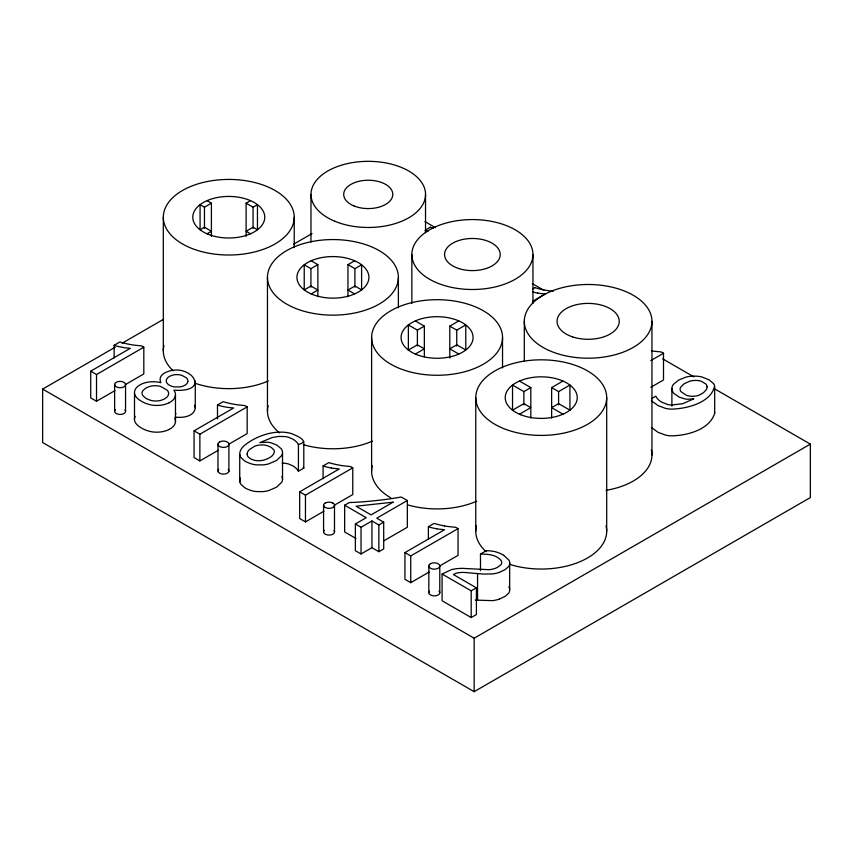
<?xml version="1.0" encoding="UTF-8"?>
<svg xmlns="http://www.w3.org/2000/svg" width="853" height="853" viewBox="0 0 853 853"><rect width="100%" height="100%" fill="white"/><g stroke="black" fill="none" stroke-linecap="round" stroke-linejoin="round"><path stroke-width="1.28" d="M240.162 477.893L239.842 481.881M207.012 233.786L211.405 231.248L204.464 227.239L200.071 229.777L200.071 204.667L204.464 207.204L211.405 203.195L211.405 236.27M246.122 236.27L246.122 203.195L250.515 200.658M246.122 203.195L253.074 207.204L257.457 204.667L257.457 229.724L253.074 227.239L246.122 231.248L250.515 233.786M114.142 358.015L114.142 345.294L119.878 341.978A56.117 32.403 0 0 0 130.2 344.473A82.496 47.629 0 0 0 133.313 345.038L141.609 345.934L143.816 347.203L143.816 373.934L125.359 384.596M714.59 388.829L810.35 444.114L810.35 497.566L474.161 691.666L42.65 442.536L42.65 389.085L115.187 347.214M122.096 343.226L163.541 319.289M293.645 244.182L312.07 233.541M114.974 390.589L96.517 401.241L90.717 397.903L90.717 371.172L130.317 348.312L124.378 347.715A58.004 33.491 0 0 1 122.587 347.406M90.717 371.172L96.517 374.52L143.816 347.203M311.174 293.922L317.87 290.052L310.929 286.043L304.222 289.913L304.222 264.793L310.929 268.663L317.87 264.654L317.87 296.663M347.96 296.663L347.96 264.654L354.667 260.783M347.96 264.654L354.912 268.663L361.608 264.793L361.608 289.849L354.912 286.043L347.96 290.052L354.667 293.922M425.732 229.873L430.317 227.218M218.325 450.256L199.869 460.919L194.068 457.571L194.068 430.84L233.658 407.979L227.73 407.382A58.004 33.491 0 0 1 225.938 407.073A39.995 23.084 0 0 1 217.462 404.994M194.068 430.84L199.869 434.188L247.167 406.881L247.167 433.601L228.711 444.264M408.374 350.071L408.374 324.929L417.394 330.132L424.346 326.123L424.346 356.778M408.374 350.039L417.394 344.836L424.346 348.845L415.326 354.048M449.798 358.1L449.798 326.123L458.818 320.92M449.798 326.123L456.75 330.132L465.77 324.929L465.77 349.986L456.75 344.836L449.798 348.845L458.818 354.048M532.645 288.943L534.948 287.621M532.933 301.141L545.376 293.954L539.437 293.357A58.004 33.491 0 0 1 537.646 293.048M303.796 441.396L303.796 468.126L298.422 471.229L298.422 444.509C311.057 441.289 295.543 435.361 291.651 433.644A21.847 12.614 0 0 0 286.491 432.492C275.54 431.053 264.355 433.804 254.631 438.826A74.52 43.023 0 0 0 250.334 441.236C245.675 444.264 239.437 448.198 239.725 454.521L239.725 481.241M323.095 478.65L323.095 465.93L328.831 462.614A56.117 32.403 0 0 0 339.153 465.109A82.496 47.629 0 0 0 342.256 465.674L350.562 466.57L352.769 467.849L352.769 494.569L334.312 505.232M323.927 511.224L305.459 521.887L299.67 518.539L299.67 491.808L339.259 468.947L333.32 468.35A58.004 33.491 0 0 1 331.54 468.041M299.67 491.808L305.459 495.156L352.769 467.849M519.477 414.185L530.811 407.638L523.87 403.629L512.536 410.176L512.536 385.055L523.87 391.602L530.811 387.593L530.811 418.023M356.01 538.51L344.644 531.941L344.644 505.211L349.218 502.577A208.622 120.454 0 0 0 370.458 501.148L377.527 500.455M551.635 418.023L551.635 387.593L562.969 381.046M551.635 387.593L558.587 391.602L569.921 385.055L569.921 410.112M383.562 540.973L407.339 527.25L407.339 500.519L376.77 518.176L383.701 522.175L383.701 548.895L378.86 551.699L371.929 547.69L361.043 553.97L355.37 550.697L355.37 523.966L366.246 517.686L344.644 505.211M355.37 523.966L361.043 527.25L371.929 520.97L378.86 524.968L383.701 522.175M650.818 360.584L663.506 353.259L663.506 379.98L650.818 387.305M428.377 539.437L428.377 526.706L434.113 523.401A56.117 32.403 0 0 0 444.434 525.896M651.425 398.703L655.797 396.176A23.234 13.413 0 0 0 661.821 402.221L667.675 404.514A14.704 8.487 0 0 0 671.375 405.058L682.709 403.704L693.713 398.884M429.198 572L410.741 582.663L404.94 579.315L404.94 552.595L444.541 529.734L438.602 529.127A58.004 33.491 0 0 1 436.811 528.828M404.94 552.595L410.741 555.932L458.05 528.625L458.05 555.356L439.583 566.008M458.594 572.608A12.251 7.069 0 0 0 453.455 574.591L476.4 587.834L476.4 614.565L471.197 617.561L442.089 600.757L442.089 574.037L451.301 569.676A24.076 13.904 0 0 1 461.974 568.418M480.484 570.582L480.484 554.034L486.167 550.761A22.711 13.104 0 0 1 494.943 551.635A24.876 14.362 0 0 1 503.622 555.335M442.089 574.037L471.197 590.841L476.4 587.834M42.65 389.085L474.161 638.215L810.35 444.114M169.171 402.691L170.173 402.147A17.732 10.236 0 0 0 174.694 397.743L175.025 396.944A20.824 12.027 0 0 0 175.366 395.707A18.809 10.854 0 0 0 173.905 390.194C213.826 392.956 188.886 360.062 164.469 373.07A14.725 8.509 0 0 0 160.46 377.421A19.608 11.313 0 0 0 160.918 382.688A18.659 10.78 0 0 0 151.344 381.803A20.92 12.081 0 0 0 149.2 381.995L148.497 382.091A17.764 10.257 0 0 0 140.127 384.799L139.668 385.087A18.659 10.769 0 0 0 135.169 395.525A23.617 13.637 0 0 0 141.001 401.006A25.057 14.469 0 0 0 151.631 405.036A18.467 10.662 0 0 0 169.203 402.701M169.171 429.411L170.173 428.867A17.732 10.236 0 0 0 174.694 424.463L175.025 423.674A20.824 12.027 0 0 0 175.366 422.438A18.809 10.854 0 0 0 174.833 418.45M499.069 572.48L505.115 569.655L508.612 566.541A15.034 8.679 0 0 0 509.657 564.132L509.699 562.607A17.614 10.172 0 0 0 508.846 560.058L503.728 555.292M499.069 599.211L505.115 596.375L508.612 593.272A15.034 8.679 0 0 0 509.657 590.862L509.699 562.607M693.596 398.82L688.232 399.247A13.637 7.88 0 0 1 685.162 398.969L679.372 397.199L674.03 393.564A17.327 10.001 0 0 1 672.185 390.557L671.951 389.48A19.736 11.388 0 0 1 671.951 387.806A18.606 10.737 0 0 1 673.252 384.564L678.476 380.15L685.727 377.175A20.44 11.803 0 0 1 691.74 376.194A21.432 12.368 0 0 1 694.918 376.109L696.997 376.205A19.011 10.982 0 0 1 701.944 376.983L709.078 379.841L713.503 383.594A16.676 9.628 0 0 1 714.579 385.982C711.199 403.064 685.823 409.056 670.639 409.12A21.602 12.464 0 0 1 665.34 408.31L658.111 405.633L651.415 400.771M458.626 572.672L461.889 572.416A24.662 14.234 0 0 1 464.554 572.459L483.214 574.058L492.458 573.909A20.824 12.027 0 0 0 499.069 572.48M480.484 554.034C487.649 554.119 496.371 554.535 501.18 560.624A10.545 6.088 0 0 1 501.703 562.553A9.639 5.566 0 0 1 500.924 564.718L497.246 567.48A15.983 9.223 0 0 1 489.014 569.697L461.974 568.343M282.087 463.062L285.051 463.286A14.853 8.573 0 0 1 288.677 464.053L292.718 465.802A23.415 13.52 0 0 1 298.411 471.229M175.473 413.726L176.017 413.758M475.206 600.085L492.458 600.64A20.824 12.027 0 0 0 499.069 599.201M553.202 291.321L548.372 290.681A82.496 47.629 0 0 1 545.248 290.148A56.117 32.403 0 0 1 534.916 287.653M175.068 417.096C182.286 418.045 194.292 416.85 195.273 407.809L195.273 381.088M663.506 353.259L661.299 351.98L652.993 351.084A82.496 47.629 0 0 1 651.468 350.828M424.997 221.631L435.382 227.634M532.293 283.58L543.83 290.244M662.664 358.857L693.82 376.834M207.012 200.658L211.405 203.195M311.174 260.783L317.87 264.654M415.326 320.92L424.346 326.123M519.477 381.046L530.811 387.593M569.921 410.176L558.587 403.629L551.635 407.638L562.969 414.185M247.167 406.881L244.96 405.601L236.665 404.706A82.496 47.629 0 0 1 233.541 404.173A56.117 32.403 0 0 1 223.198 401.688L217.494 404.962L217.494 418.962M458.05 528.625L455.833 527.346L447.537 526.45A82.496 47.629 0 0 1 444.413 525.917M407.339 500.519L401.273 497.022A199.495 115.176 0 0 1 377.516 500.412M651.415 427.492L658.111 432.354L665.34 435.03A21.602 12.464 0 0 0 670.639 435.851C686.526 435.787 709.483 430.029 714.686 413.332L714.686 386.601M303.124 467.209L303.796 468.126M194.431 405.207L195.273 407.809M239.725 454.521L239.842 455.161M714.686 413.332L714.579 412.703A16.676 9.628 0 0 0 714.409 412.095M671.897 388.36L671.897 406.177M651.959 321.346A63.826 36.85 0 0 1 556.22 353.259A63.826 36.85 0 0 1 556.22 289.434A63.826 36.85 0 0 1 651.959 321.346L651.959 454.98M606.686 397.615A65.468 37.799 0 0 1 508.495 430.349A65.468 37.799 0 0 1 508.495 364.881A65.468 37.799 0 0 1 606.686 397.615L606.686 531.248M558.587 391.602L558.587 404.834M532.954 254.535A60.552 34.962 0 0 1 442.131 284.817A60.552 34.962 0 0 1 442.131 224.254A60.552 34.962 0 0 1 532.954 254.535L532.954 303.487M524.307 321.346L524.307 361.043M523.87 391.602L523.87 404.834M502.534 337.489A65.468 37.799 0 0 1 404.343 370.213A65.468 37.799 0 0 1 404.343 304.756A65.468 37.799 0 0 1 502.534 337.489L502.534 367.92M477.563 573.6L477.563 600.331M475.761 397.615L475.761 531.248M474.161 638.215L474.161 691.666M471.197 590.841L471.197 617.561M456.75 330.132L456.75 346.009M439.775 566.019L439.775 592.75M428.846 565.923L428.846 592.654M425.53 194.399L425.53 232.773M417.394 330.132L417.394 346.009M411.85 254.535L411.85 303.487M410.741 555.932L410.741 582.663M398.383 277.353A65.468 37.799 0 0 1 300.192 310.087A65.468 37.799 0 0 1 300.192 244.619A65.468 37.799 0 0 1 398.383 277.353L398.383 307.784M378.86 524.968L378.86 551.699M371.929 520.97L371.929 547.69M371.609 337.489L371.609 471.112M361.043 527.25L361.043 553.97M354.912 268.663L354.912 287.194M334.493 505.243L334.493 531.963M323.575 505.147L323.575 531.867M310.972 194.399L310.972 242.028M310.929 268.663L310.929 287.194M305.459 495.156L305.459 521.887M294.232 217.216A65.468 37.799 0 0 1 196.03 249.95A65.468 37.799 0 0 1 196.03 184.493A65.468 37.799 0 0 1 294.232 217.216L294.232 247.647M282.524 452.89L282.524 479.621M267.458 277.353L267.458 410.986M253.074 207.204L253.074 228.369M228.892 444.274L228.892 470.995M217.973 444.178L217.973 470.909M204.464 207.204L204.464 228.369M199.869 434.188L199.869 460.919M175.473 394.896L175.473 421.627M163.307 217.216L163.307 350.85M134.507 392.913L134.507 419.633M125.551 384.607L125.551 411.327M114.622 384.511L114.622 411.231M96.517 374.52L96.517 401.241M268.332 380.96A65.468 37.799 0 0 1 194.836 383.168M173.116 370.746A65.468 37.799 0 0 1 163.968 345.476M372.484 441.097A65.468 37.799 0 0 1 303.423 444.722M279.592 432.908A65.468 37.799 0 0 1 268.119 405.601M476.635 501.223A65.468 37.799 0 0 1 407.574 504.859M390.781 497.843A65.468 37.799 0 0 1 372.271 465.738M606.025 525.864A65.468 37.799 0 0 1 578.377 562.362A65.468 37.799 0 0 1 509.454 564.291M486.157 551.678A65.468 37.799 0 0 1 476.422 525.864M651.308 449.734A63.826 36.85 0 0 1 606.11 490.336M135.126 416.339A18.659 10.769 0 0 0 135.169 422.256A23.617 13.637 0 0 0 141.001 427.737A25.057 14.469 0 0 0 151.631 431.767A18.467 10.662 0 0 0 169.203 429.432M115.443 409.696A5.449 3.145 0 0 0 114.675 411.445A5.214 3.017 0 0 0 115.848 413.225L116.04 413.342A6.899 3.977 0 0 0 116.669 413.694A5.363 3.092 0 0 0 120.166 414.451A5.449 3.145 0 0 0 125.572 411.167A5.321 3.071 0 0 0 124.911 409.845M114.675 384.714A5.449 3.145 0 0 1 116.253 382.368A6.323 3.647 0 0 1 116.616 382.112A5.374 3.103 0 0 1 123.482 382.123A6.675 3.849 0 0 1 124.282 382.602A5.321 3.071 0 0 1 125.562 384.447A5.449 3.145 0 0 1 120.166 387.731A5.363 3.092 0 0 1 116.669 386.963A6.899 3.977 0 0 1 116.04 386.612L115.848 386.494A5.214 3.017 0 0 1 114.611 384.671M122.608 347.374A39.995 23.084 0 0 1 114.11 345.326M218.72 469.321A5.438 3.145 0 0 0 217.963 471.059A5.214 3.017 0 0 0 219.2 472.893L219.392 473.01A6.899 3.977 0 0 0 220.021 473.362A5.363 3.092 0 0 0 223.518 474.119A5.449 3.145 0 0 0 228.924 470.835M228.124 469.385A5.321 3.071 0 0 1 228.913 470.835M228.924 444.114A5.449 3.145 0 0 1 223.518 447.399A5.363 3.092 0 0 1 220.021 446.631A6.899 3.977 0 0 1 219.392 446.29L219.2 446.162A5.214 3.017 0 0 1 217.963 444.338M218.027 444.381A5.449 3.145 0 0 1 219.605 442.035M219.562 442.003A6.323 3.647 0 0 1 219.967 441.79A5.374 3.103 0 0 1 226.834 441.79A6.675 3.849 0 0 1 227.634 442.27A5.321 3.071 0 0 1 228.913 444.114M298.411 444.509A23.415 13.52 0 0 0 292.739 439.06L288.677 437.333A14.853 8.573 0 0 0 285.051 436.555L278.931 436.416L272.256 437.504L259.845 442.622L266.882 442.217A14.352 8.285 0 0 1 271.094 442.814L276.841 445.095L281.266 448.774A16.207 9.351 0 0 1 282.503 451.823L282.535 452.357A17.924 10.343 0 0 1 281.714 455.545L276.5 460.492L268.492 463.936A20.419 11.782 0 0 1 262.521 464.917L256.305 464.832A18.713 10.801 0 0 1 251.518 463.947L247.135 462.294A25.281 14.597 0 0 1 244.651 460.919L240.962 457.592A17.263 9.969 0 0 1 239.842 455.161M239.842 481.881A17.263 9.969 0 0 0 240.962 484.323L244.651 487.639A25.281 14.597 0 0 0 247.135 489.025L251.518 490.667A18.713 10.801 0 0 0 256.305 491.563L262.521 491.648A20.419 11.782 0 0 0 268.492 490.656L276.5 487.223L281.714 482.265A17.924 10.343 0 0 0 282.535 479.077L282.503 478.544A16.207 9.351 0 0 0 281.874 476.486M331.55 468.009A39.995 23.084 0 0 1 323.063 465.962M324.396 530.331A5.449 3.145 0 0 0 323.628 532.08A5.214 3.017 0 0 0 324.79 533.861L324.982 533.978A6.899 3.977 0 0 0 325.622 534.33A5.363 3.092 0 0 0 329.119 535.087A5.449 3.145 0 0 0 334.525 531.803A5.321 3.071 0 0 0 333.981 530.619M323.628 505.349A5.449 3.145 0 0 1 325.206 503.003A6.323 3.647 0 0 1 325.569 502.758M323.564 505.307A5.214 3.017 0 0 0 324.79 507.13L324.982 507.247A6.899 3.977 0 0 0 325.622 507.599A5.363 3.092 0 0 0 329.119 508.356A5.449 3.145 0 0 0 334.525 505.083A5.321 3.071 0 0 0 333.235 503.238A6.675 3.849 0 0 0 332.414 502.769M325.729 502.875A5.363 3.092 0 0 1 332.595 502.897M436.832 528.785A39.995 23.084 0 0 1 428.345 526.738M429.475 591.204A5.438 3.145 0 0 0 428.835 592.814A5.214 3.017 0 0 0 430.072 594.637L430.264 594.754A6.899 3.977 0 0 0 430.893 595.106A5.363 3.092 0 0 0 434.39 595.863A5.449 3.145 0 0 0 439.796 592.59A5.321 3.071 0 0 0 438.996 591.129M430.413 563.737A5.438 3.145 0 0 0 428.835 566.083A5.214 3.017 0 0 0 430.072 567.917L430.264 568.034A6.899 3.977 0 0 0 430.893 568.386A5.363 3.092 0 0 0 434.39 569.143A5.449 3.145 0 0 0 439.796 565.859A5.321 3.071 0 0 0 438.506 564.014A6.675 3.849 0 0 0 437.696 563.545A5.374 3.103 0 0 0 430.818 563.513M430.434 563.748A6.323 3.647 0 0 1 430.85 563.534M508.846 586.789A17.614 10.172 0 0 1 509.699 589.327M537.667 293.016A39.995 23.084 0 0 1 532.528 291.939M433.42 228.146A56.117 32.403 0 0 1 430.296 227.25M427.907 231.536A39.995 23.084 0 0 1 424.997 230.705M707.084 386.814L706.956 388.019A15.994 9.234 0 0 1 706.039 390.045L703.394 392.743L699.289 395.11A11.398 6.579 0 0 1 695.024 396.144L693.852 396.24A13.403 7.741 0 0 1 692.007 396.272L690.813 396.208A11.398 6.579 0 0 1 686.409 395.291L680.929 391.612A10.705 6.184 0 0 1 680.118 389.522L680.14 388.787A12.251 7.069 0 0 1 680.577 387.326L684.042 383.818L689.672 381.227A13.776 7.954 0 0 1 695.355 380.427L697.861 380.534A10.62 6.131 0 0 1 701.241 381.259L705.772 383.925A10.407 6.003 0 0 1 706.881 385.673L707.084 386.814M247.146 453.913L247.338 455.438A10.311 5.96 0 0 0 248.436 457.176L250.004 458.424A13.925 8.04 0 0 0 251.464 459.234L253.554 460.034A10.524 6.078 0 0 0 256.998 460.663L258.864 460.705A13.36 7.72 0 0 0 263.908 460.034C267.991 458.711 273.397 456.643 274.357 451.941A10.023 5.779 0 0 0 273.802 449.894L271.542 447.665A16.879 9.746 0 0 0 270.07 446.78L266.893 445.533A11.046 6.376 0 0 0 263.374 444.957L259.611 445.042A12.688 7.325 0 0 0 254.599 446.247L249.385 449.616A16.847 9.724 0 0 0 247.263 453.103L247.146 453.913M168.542 394.225L168.468 394.587A11.974 6.909 0 0 1 166.815 397.263L165.258 398.447A16.346 9.436 0 0 1 163.776 399.268L161.057 400.313A11.59 6.696 0 0 1 156.888 400.985L156.259 401.006A12.731 7.346 0 0 1 154.35 400.953A12.198 7.048 0 0 1 150.736 400.366L146.876 398.863A19.001 10.972 0 0 1 145.373 397.956L142.931 395.685A11.729 6.771 0 0 1 142.131 392.519A11.366 6.568 0 0 1 143.069 390.471L145.181 388.563A17.497 10.097 0 0 1 146.652 387.688L149.286 386.58A11.771 6.803 0 0 1 153.998 385.748L154.638 385.727A13.179 7.602 0 0 1 156.557 385.769A12.337 7.123 0 0 1 160.748 386.494L167.284 390.279A12.283 7.091 0 0 1 168.521 392.732L168.574 393.105A13.755 7.944 0 0 1 168.542 394.225M187.809 381.6L187.745 381.899A9.991 5.768 0 0 1 186.103 384.372L185.464 384.852A11.995 6.92 0 0 1 184.344 385.535L183.523 385.919A9.873 5.704 0 0 1 179.812 386.91L174.95 386.942A10.364 5.982 0 0 1 170.685 385.855L169.854 385.449A12.39 7.155 0 0 1 168.713 384.756L168.062 384.266A10.151 5.854 0 0 1 166.378 381.76L166.292 381.142A12.166 7.027 0 0 1 166.324 380.193L166.474 379.596A10.119 5.843 0 0 1 168.34 377.165L169.022 376.695A12.752 7.368 0 0 1 170.227 376.034L171.528 375.491A9.905 5.726 0 0 1 175.867 374.648L176.4 374.627A11.057 6.387 0 0 1 177.989 374.659A10.161 5.864 0 0 1 181.913 375.373L186.274 377.794A10.268 5.928 0 0 1 187.799 380.363L187.841 380.673A11.633 6.717 0 0 1 187.809 381.6M393.137 502.161L371.087 514.892L356.053 506.213L393.137 502.161M520.671 414.686A36.007 20.792 0 0 0 577.108 399.364A36.007 20.792 0 0 0 525.906 378.807A36.007 20.792 0 0 0 520.671 414.686M208.217 234.287A36.007 20.792 0 0 0 264.643 218.965A36.007 20.792 0 0 0 213.442 198.408A36.007 20.792 0 0 0 208.217 234.287M312.369 294.424A36.007 20.792 0 0 0 368.795 279.102A36.007 20.792 0 0 0 317.593 258.544A36.007 20.792 0 0 0 312.369 294.424M416.52 354.549A36.007 20.792 0 0 0 472.946 339.227A36.007 20.792 0 0 0 421.745 318.67A36.007 20.792 0 0 0 416.52 354.549M458.498 268.45A27.818 16.058 0 0 0 500.231 254.535A27.818 16.058 0 0 0 458.498 240.621A27.818 16.058 0 0 0 458.498 268.45M572.587 336.892A31.092 17.956 0 0 0 619.225 321.346A31.092 17.956 0 0 0 572.587 305.8A31.092 17.956 0 0 0 572.587 336.892M334.643 221.183A57.279 33.075 0 0 0 425.231 197.821A57.279 33.075 0 0 0 344.889 164.213A57.279 33.075 0 0 0 334.643 221.183M353.846 205.882A24.545 14.17 0 0 0 392.668 195.87A24.545 14.17 0 0 0 358.239 181.465A24.545 14.17 0 0 0 353.846 205.882"/></g></svg>
